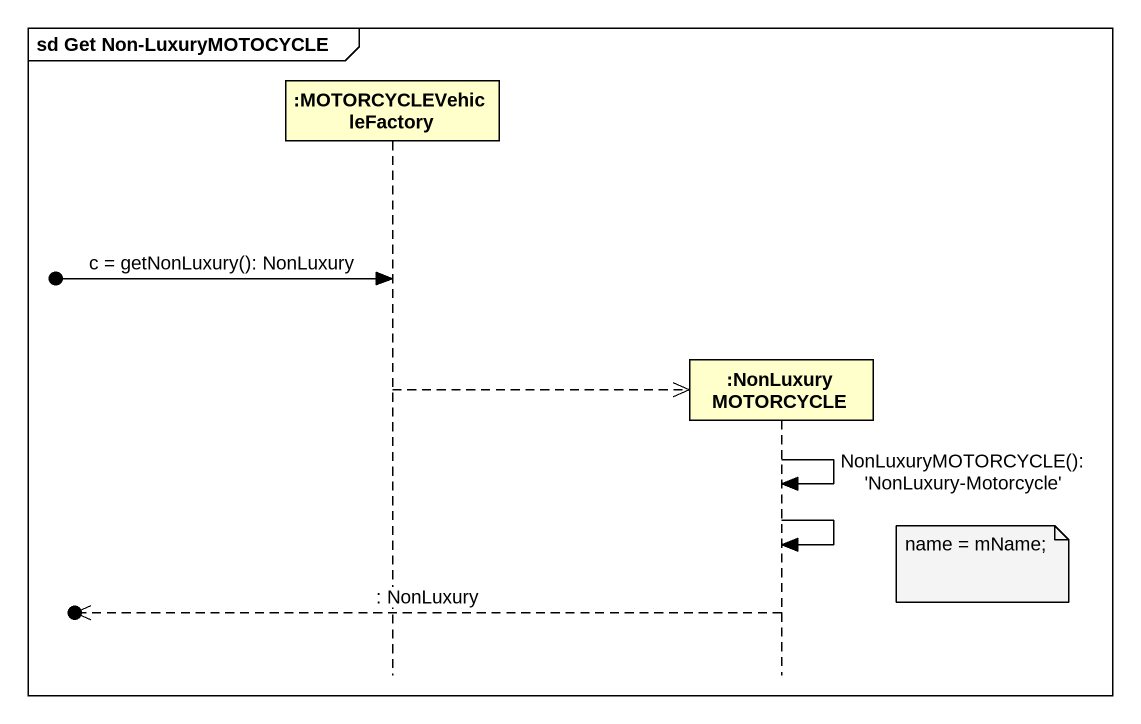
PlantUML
@startuml
mainframe sd Get Non-LuxuryMOTOCYCLE
hide footbox
participant ":MOTORCYCLEVehicleFactory" as MOTORCYCLEVehicleFactory
participant ":NonLuxuryMOTORCYCLE" as NonLuxuryMOTORCYCLE

[o-> MOTORCYCLEVehicleFactory : c = getNonLuxury(): NonLuxury
MOTORCYCLEVehicleFactory -->> NonLuxuryMOTORCYCLE **
NonLuxuryMOTORCYCLE -> NonLuxuryMOTORCYCLE : NonLuxuryMOTORCYCLE(): 'NonLuxury-Motorcycle'
NonLuxuryMOTORCYCLE -> NonLuxuryMOTORCYCLE
note right of NonLuxuryMOTORCYCLE : name = mName;
[o<<-- NonLuxuryMOTORCYCLE : : NonLuxury
@enduml
